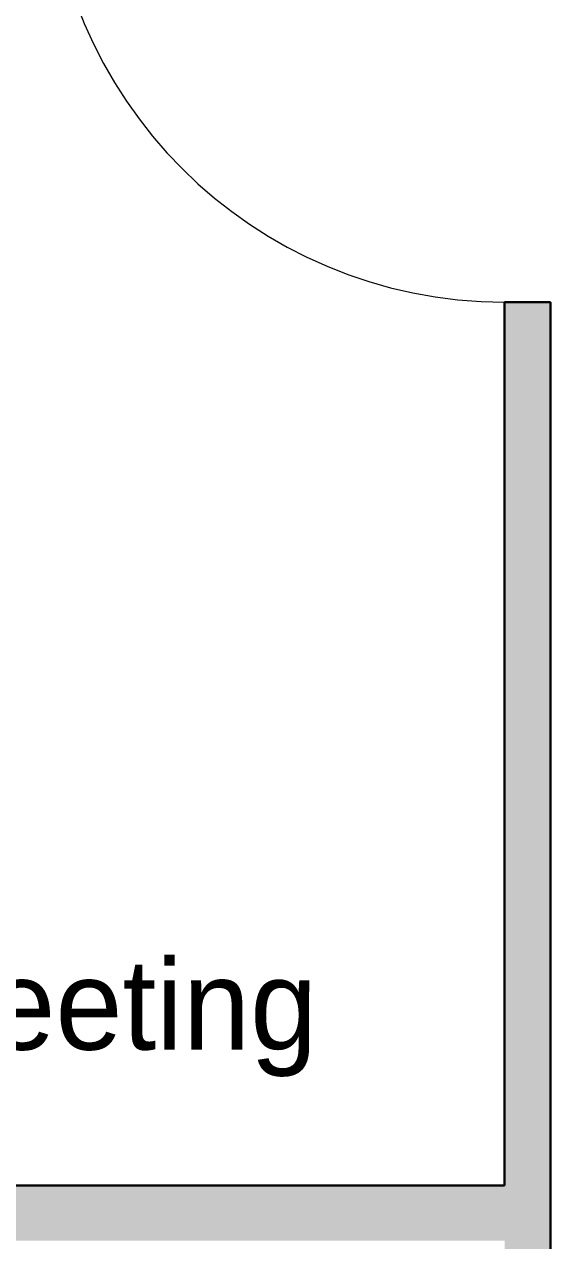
# Model space of a CAD drawing. Header units: millimetres. Extents: x 155927 to 317870, y -36033 to 97293.
# Drawn here: x 223685 to 224851, y 20078 to 22771 of the extents above; entities that cross this region are included whole.
import ezdxf

# ---------------------------------------------------------------- set-up
doc = ezdxf.new("R2010")
doc.units = ezdxf.units.MM
doc.header["$MEASUREMENT"] = 0
for name, color, linetype, lineweight in [('A-AREA-IDEN', 7, 'CONTINUOUS', 9), ('A-DOOR', 4, 'CONTINUOUS', 9), ('A-WALL', 7, 'CONTINUOUS', 9), ('A-WALL-PATT', 7, 'CONTINUOUS', 9), ('I-WALL', 7, 'CONTINUOUS', 9)]:
    doc.layers.add(name, color=color, linetype=linetype, lineweight=lineweight)
doc.styles.add('Century Gothic', font='GOTHIC.TTF', dxfattribs={"height": 200})

msp = doc.modelspace()

# ---------------------------------------------------------------- hatches: boundary and pattern name
at = {"layer": 'A-WALL-PATT'}
h = msp.add_hatch(color=256, dxfattribs=at)
h.paths.add_polyline_path([(224748.8, 15107.6), (224850.8, 15107.6), (224850.8, 22156.1), (224748.8, 22156.1), (224748.8, 15209.6)], flags=0)
h.paths.add_polyline_path([(224748.8, 23166.1), (224850.8, 23166.1), (224850.8, 23225.6), (224748.8, 23225.6)], flags=0)
msp.add_hatch(color=256, dxfattribs=at).paths.add_polyline_path([(224437.8, 20077.6), (224748.8, 20077.6), (224748.8, 20199.6), (210740.8, 20199.6), (210740.8, 20077.6), (223836.3, 20077.6)], flags=0)

# ---------------------------------------------------------------- linework, layer by layer
at = {"layer": 'A-DOOR'}
msp.add_arc((224748.8, 23166.1), 1010, 180, 270, dxfattribs=at)
at = {"layer": 'A-WALL', "lineweight": 30}
msp.add_line((224748.8, 20199.6), (219830.8, 20199.6), dxfattribs=at)
at = {"layer": 'I-WALL', "lineweight": 30}
for p, q in [((224748.8, 22156.1), (224748.8, 20199.6)), ((224850.8, 22156.1), (224748.8, 22156.1)), ((224850.8, 15107.6), (224850.8, 22156.1))]:
    msp.add_line(p, q, dxfattribs=at)

# ---------------------------------------------------------------- texts
at = {"layer": 'A-AREA-IDEN', "style": 'Century Gothic'}
msp.add_text('8-12 Exec Meeting', height=200, dxfattribs=at).set_placement((222104.1, 20500.6))

doc.saveas('drawing.dxf')
